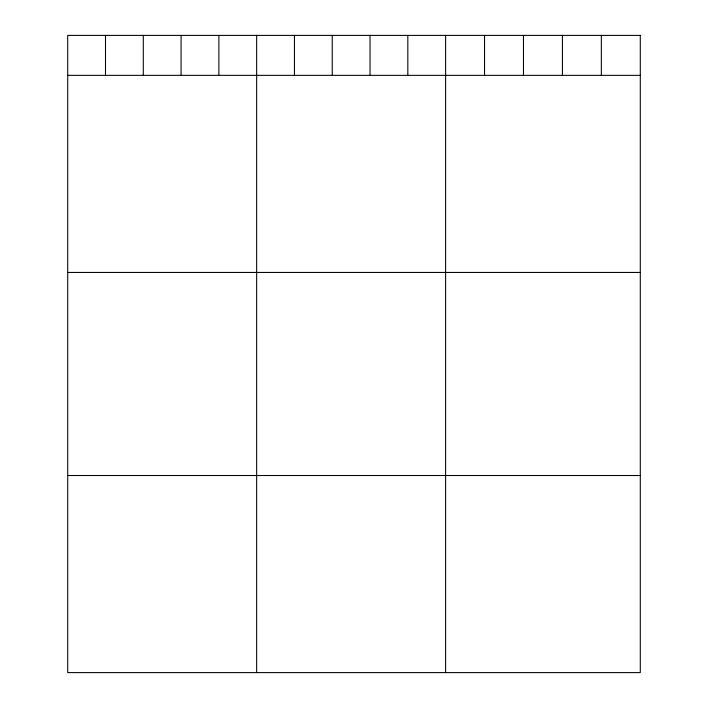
<?xml version="1.0" encoding="UTF-8"?>
<svg xmlns="http://www.w3.org/2000/svg" width="708" height="708" viewBox="0 0 708 708"><rect width="100%" height="100%" fill="white"/><g stroke="black" fill="none" stroke-linecap="round" stroke-linejoin="round"><path stroke-width="1.06" d="M67.711 75.349L640.289 75.349M67.711 272.447L640.289 272.447M67.711 475.51L640.289 475.51M601.349 35.4L601.349 75.349M562.418 35.4L562.418 75.349M523.477 35.4L523.477 75.349M484.546 35.4L484.546 75.349M445.615 35.4L445.615 672.6M407.826 35.4L407.826 75.349M370.036 35.4L370.036 75.349M332.238 35.4L332.238 75.349M294.448 35.4L294.448 75.349M256.659 35.4L256.659 672.6M218.869 35.4L218.869 75.349M181.08 35.4L181.08 75.349M143.29 35.4L143.29 75.349M105.501 35.4L105.501 75.349M640.289 35.4L67.711 35.4L67.711 672.6L640.289 672.6L640.289 35.4"/></g></svg>
